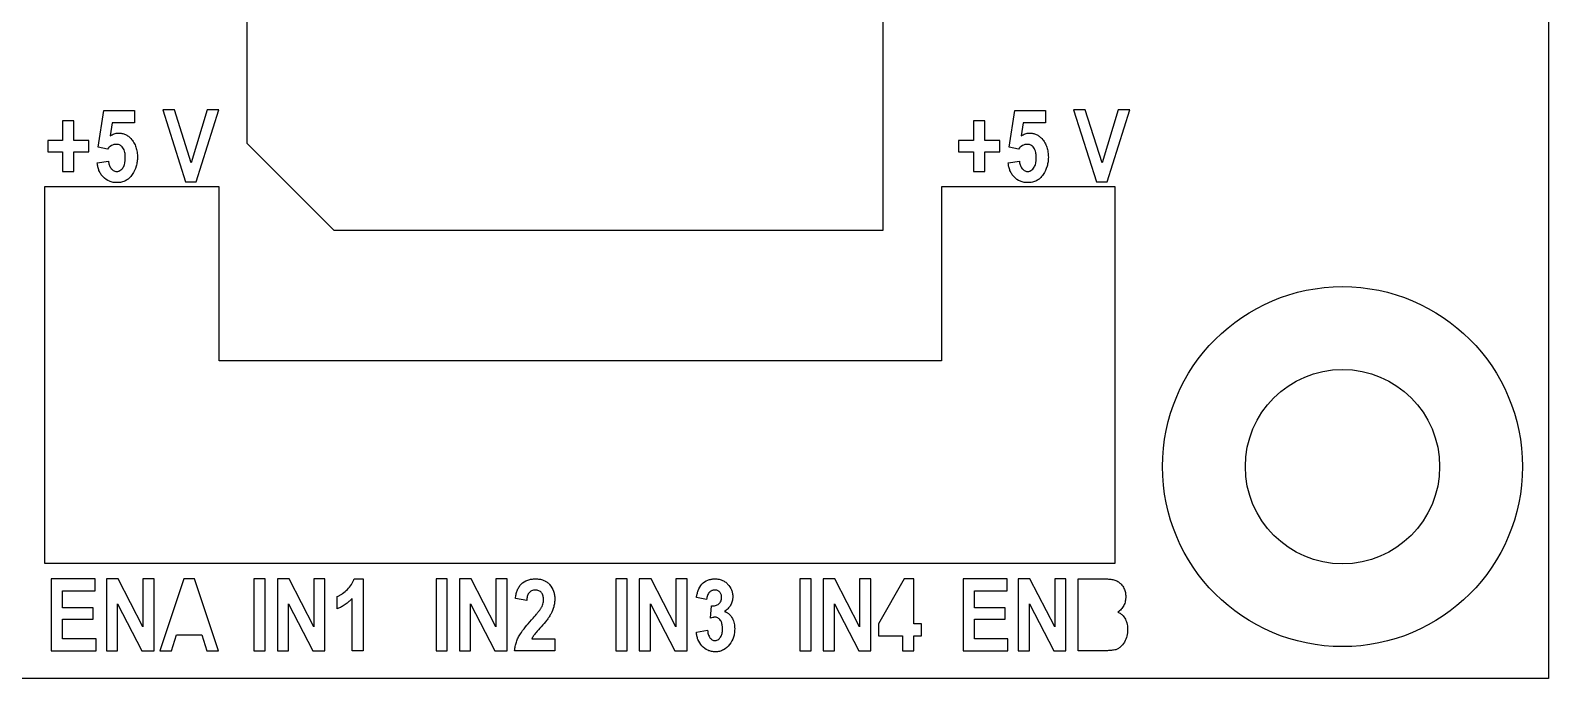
# Model space of a CAD drawing. Header units: millimetres. Extents: x -165 to 165, y -165 to 165.
# Drawn here: x -36.73 to -15.63, y -104.84 to -95.84 of the extents above; entities that cross this region are included whole.
import ezdxf

# ---------------------------------------------------------------- set-up
doc = ezdxf.new("R2010")
doc.units = ezdxf.units.MM
doc.layers.get('0').update_dxf_attribs({"linetype": 'CONTINUOUS'})

msp = doc.modelspace()

# ---------------------------------------------------------------- linework, layer by layer
for p, q in [((-35.785, -97.463), (-35.707, -96.956)), ((-35.707, -96.956), (-35.278, -96.956)), ((-35.278, -96.956), (-35.278, -97.125)), ((-23.128, -97.463), (-23.05, -96.956)), ((-23.05, -96.956), (-22.622, -96.956)), ((-22.622, -96.956), (-22.622, -97.125)), ((-35.588, -97.125), (-35.616, -97.306)), ((-35.278, -97.125), (-35.588, -97.125)), ((-22.932, -97.125), (-22.96, -97.306)), ((-22.622, -97.125), (-22.932, -97.125)), ((-35.798, -97.683), (-35.642, -97.657)), ((-35.655, -97.489), (-35.785, -97.463)), ((-23.141, -97.683), (-22.985, -97.657)), ((-22.999, -97.489), (-23.128, -97.463)), ((-32.229, -103.458), (-32.101, -103.458)), ((-32.101, -103.458), (-32.101, -104.458)), ((-22.17, -104.458), (-22.17, -103.458)), ((-22.17, -103.458), (-21.834, -103.458)), ((-32.464, -103.874), (-32.464, -103.705)), ((-32.256, -104.458), (-32.256, -103.731)), ((-29.831, -103.757), (-29.986, -103.731)), ((-27.331, -103.744), (-27.473, -103.718)), ((-27.279, -104.005), (-27.262, -103.835)), ((-27.473, -104.199), (-27.318, -104.173)), ((-29.76, -104.29), (-29.441, -104.29)), ((-29.441, -104.29), (-29.441, -104.458)), ((-32.101, -104.458), (-32.256, -104.458)), ((-29.441, -104.458), (-29.999, -104.458)), ((-21.89, -104.458), (-22.17, -104.458))]:
    msp.add_line(p, q)
for points in [[(-15.632, -104.844), (-58.632, -104.844), (-58.632, -61.844), (-15.632, -61.844)], [(-24.876, -89.775), (-32.309, -89.775), (-33.718, -91.185), (-33.718, -97.409), (-32.512, -98.616), (-24.876, -98.616)], [(-34.572, -97.943), (-34.422, -97.943), (-34.109, -96.943), (-34.271, -96.943), (-34.492, -97.683), (-34.726, -96.943), (-34.888, -96.943)], [(-21.916, -97.943), (-21.765, -97.943), (-21.453, -96.943), (-21.615, -96.943), (-21.836, -97.683), (-22.07, -96.943), (-22.232, -96.943)], [(-36.278, -97.8), (-36.122, -97.8), (-36.122, -97.528), (-35.914, -97.528), (-35.914, -97.372), (-36.122, -97.372), (-36.122, -97.099), (-36.278, -97.099), (-36.278, -97.372), (-36.486, -97.372), (-36.486, -97.528), (-36.278, -97.528)], [(-23.622, -97.8), (-23.466, -97.8), (-23.466, -97.528), (-23.258, -97.528), (-23.258, -97.372), (-23.466, -97.372), (-23.466, -97.099), (-23.622, -97.099), (-23.622, -97.372), (-23.83, -97.372), (-23.83, -97.528), (-23.622, -97.528)], [(-36.529, -103.241), (-21.655, -103.241), (-21.655, -98.015), (-24.066, -98.015), (-24.066, -100.43), (-34.105, -100.43), (-34.105, -98.015), (-36.529, -98.015)], [(-36.437, -104.458), (-35.813, -104.458), (-35.813, -104.29), (-36.281, -104.29), (-36.281, -104.017), (-35.852, -104.017), (-35.852, -103.861), (-36.281, -103.861), (-36.281, -103.627), (-35.826, -103.627), (-35.826, -103.458), (-36.437, -103.458)], [(-35.671, -104.458), (-35.515, -104.458), (-35.515, -103.806), (-35.177, -104.458), (-35.008, -104.458), (-35.008, -103.458), (-35.164, -103.458), (-35.164, -104.126), (-35.508, -103.458), (-35.671, -103.458)], [(-34.112, -104.458), (-34.448, -103.458), (-34.595, -103.458), (-34.93, -104.458), (-34.767, -104.458), (-34.696, -104.238), (-34.346, -104.238), (-34.275, -104.458)], [(-33.62, -104.458), (-33.464, -104.458), (-33.464, -103.458), (-33.62, -103.458)], [(-33.295, -104.458), (-33.14, -104.458), (-33.14, -103.806), (-32.801, -104.458), (-32.633, -104.458), (-32.633, -103.458), (-32.789, -103.458), (-32.789, -104.126), (-33.133, -103.458), (-33.295, -103.458)], [(-31.09, -104.458), (-30.934, -104.458), (-30.934, -103.458), (-31.09, -103.458)], [(-30.766, -104.458), (-30.61, -104.458), (-30.61, -103.806), (-30.272, -104.458), (-30.103, -104.458), (-30.103, -103.458), (-30.259, -103.458), (-30.259, -104.126), (-30.603, -103.458), (-30.766, -103.458)], [(-28.59, -104.458), (-28.435, -104.458), (-28.435, -103.458), (-28.59, -103.458)], [(-28.266, -104.458), (-28.11, -104.458), (-28.11, -103.806), (-27.772, -104.458), (-27.603, -104.458), (-27.603, -103.458), (-27.759, -103.458), (-27.759, -104.126), (-28.103, -103.458), (-28.266, -103.458)], [(-26.036, -104.458), (-25.88, -104.458), (-25.88, -103.458), (-26.036, -103.458)], [(-25.711, -104.458), (-25.555, -104.458), (-25.555, -103.806), (-25.217, -104.458), (-25.049, -104.458), (-25.049, -103.458), (-25.205, -103.458), (-25.205, -104.126), (-25.548, -103.458), (-25.711, -103.458)], [(-24.607, -104.458), (-24.451, -104.458), (-24.451, -104.251), (-24.347, -104.251), (-24.347, -104.082), (-24.451, -104.082), (-24.451, -103.458), (-24.587, -103.458), (-24.945, -104.082), (-24.945, -104.251), (-24.607, -104.251)], [(-23.767, -104.458), (-23.144, -104.458), (-23.144, -104.29), (-23.611, -104.29), (-23.611, -104.017), (-23.183, -104.017), (-23.183, -103.861), (-23.611, -103.861), (-23.611, -103.627), (-23.157, -103.627), (-23.157, -103.458), (-23.767, -103.458)], [(-23.001, -104.458), (-22.845, -104.458), (-22.845, -103.806), (-22.507, -104.458), (-22.339, -104.458), (-22.339, -103.458), (-22.494, -103.458), (-22.494, -104.126), (-22.838, -103.458), (-23.001, -103.458)]]:
    msp.add_lwpolyline(points, close=True)
for radius in [2.5, 1.35]:
    msp.add_circle((-18.496, -101.9), radius)
for points, knots in [([(-35.532, -97.424), (-35.54, -97.424), (-35.546, -97.424), (-35.55, -97.425), (-35.556, -97.426), (-35.561, -97.427), (-35.568, -97.428), (-35.579, -97.431), (-35.59, -97.436), (-35.601, -97.442), (-35.611, -97.448), (-35.621, -97.455), (-35.63, -97.463), (-35.637, -97.469), (-35.645, -97.477), (-35.655, -97.489)], [0, 0, 0, 0, 0.125, 0.125, 0.125, 0.25, 0.25, 0.25, 0.5, 0.5, 0.5, 0.75, 0.75, 0.75, 0.9999999, 0.9999999, 0.9999999, 0.9999999]), ([(-35.616, -97.306), (-35.605, -97.298), (-35.596, -97.293), (-35.59, -97.29), (-35.581, -97.285), (-35.572, -97.281), (-35.562, -97.278), (-35.552, -97.275), (-35.542, -97.272), (-35.533, -97.271), (-35.526, -97.269), (-35.516, -97.269), (-35.502, -97.268)], [0, 0, 0, 0, 0.25, 0.25, 0.25, 0.5, 0.5, 0.5, 0.75, 0.75, 0.75, 1, 1, 1, 1]), ([(-35.408, -97.606), (-35.408, -97.577), (-35.41, -97.554), (-35.414, -97.536), (-35.42, -97.51), (-35.429, -97.488), (-35.441, -97.471), (-35.453, -97.455), (-35.466, -97.444), (-35.481, -97.436), (-35.487, -97.433), (-35.493, -97.43), (-35.5, -97.428), (-35.506, -97.426), (-35.511, -97.425), (-35.516, -97.425), (-35.52, -97.424), (-35.525, -97.424), (-35.532, -97.424)], [0, 0, 0, 0, 0.285714, 0.285714, 0.285714, 0.571429, 0.571429, 0.571429, 0.785714, 0.785714, 0.785714, 0.871429, 0.871429, 0.871429, 0.935714, 0.935714, 0.935714, 1, 1, 1, 1]), ([(-35.502, -97.268), (-35.492, -97.268), (-35.483, -97.269), (-35.478, -97.269), (-35.47, -97.27), (-35.462, -97.271), (-35.454, -97.273), (-35.437, -97.276), (-35.421, -97.281), (-35.407, -97.287), (-35.393, -97.293), (-35.379, -97.302), (-35.365, -97.312), (-35.358, -97.317), (-35.352, -97.322), (-35.346, -97.327), (-35.342, -97.331), (-35.337, -97.337), (-35.329, -97.345)], [0, 0, 0, 0, 0.125, 0.125, 0.125, 0.25, 0.25, 0.25, 0.5, 0.5, 0.5, 0.75, 0.75, 0.75, 0.875, 0.875, 0.875, 1, 1, 1, 1]), ([(-35.329, -97.345), (-35.319, -97.356), (-35.311, -97.365), (-35.307, -97.371), (-35.3, -97.38), (-35.294, -97.39), (-35.288, -97.401), (-35.276, -97.42), (-35.267, -97.442), (-35.259, -97.465), (-35.253, -97.485), (-35.247, -97.508), (-35.244, -97.533), (-35.242, -97.545), (-35.241, -97.556), (-35.24, -97.568), (-35.24, -97.575), (-35.239, -97.587), (-35.239, -97.602)], [0, 0, 0, 0, 0.125, 0.125, 0.125, 0.25, 0.25, 0.25, 0.5, 0.5, 0.5, 0.75, 0.75, 0.75, 0.875, 0.875, 0.875, 1, 1, 1, 1]), ([(-22.876, -97.424), (-22.884, -97.424), (-22.89, -97.424), (-22.894, -97.425), (-22.899, -97.426), (-22.905, -97.427), (-22.911, -97.428), (-22.923, -97.431), (-22.934, -97.436), (-22.944, -97.442), (-22.955, -97.448), (-22.964, -97.455), (-22.974, -97.463), (-22.98, -97.469), (-22.989, -97.477), (-22.999, -97.489)], [0, 0, 0, 0, 0.125, 0.125, 0.125, 0.25, 0.25, 0.25, 0.5, 0.5, 0.5, 0.75, 0.75, 0.75, 1, 1, 1, 1]), ([(-22.96, -97.306), (-22.948, -97.298), (-22.94, -97.293), (-22.934, -97.29), (-22.925, -97.285), (-22.915, -97.281), (-22.906, -97.278), (-22.896, -97.275), (-22.886, -97.272), (-22.876, -97.271), (-22.87, -97.269), (-22.86, -97.269), (-22.846, -97.268)], [0, 0, 0, 0, 0.25, 0.25, 0.25, 0.5, 0.5, 0.5, 0.75, 0.75, 0.75, 1, 1, 1, 1]), ([(-22.752, -97.606), (-22.752, -97.577), (-22.754, -97.554), (-22.758, -97.536), (-22.763, -97.51), (-22.772, -97.488), (-22.785, -97.471), (-22.796, -97.455), (-22.809, -97.444), (-22.824, -97.436), (-22.83, -97.433), (-22.837, -97.43), (-22.844, -97.428), (-22.85, -97.426), (-22.855, -97.425), (-22.86, -97.425), (-22.863, -97.424), (-22.869, -97.424), (-22.876, -97.424)], [0, 0, 0, 0, 0.285714, 0.285714, 0.285714, 0.571429, 0.571429, 0.571429, 0.785714, 0.785714, 0.785714, 0.871429, 0.871429, 0.871429, 0.935714, 0.935714, 0.935714, 1, 1, 1, 1]), ([(-22.846, -97.268), (-22.835, -97.268), (-22.827, -97.269), (-22.822, -97.269), (-22.814, -97.27), (-22.806, -97.271), (-22.798, -97.273), (-22.78, -97.276), (-22.765, -97.281), (-22.751, -97.287), (-22.737, -97.293), (-22.723, -97.302), (-22.709, -97.312), (-22.702, -97.317), (-22.696, -97.322), (-22.69, -97.327), (-22.686, -97.331), (-22.68, -97.337), (-22.673, -97.345)], [0, 0, 0, 0, 0.125, 0.125, 0.125, 0.25, 0.25, 0.25, 0.5, 0.5, 0.5, 0.75, 0.75, 0.75, 0.875, 0.875, 0.875, 1, 1, 1, 1]), ([(-22.673, -97.345), (-22.662, -97.356), (-22.655, -97.365), (-22.65, -97.371), (-22.644, -97.38), (-22.637, -97.39), (-22.631, -97.401), (-22.62, -97.42), (-22.611, -97.442), (-22.603, -97.465), (-22.596, -97.485), (-22.591, -97.508), (-22.588, -97.533), (-22.586, -97.545), (-22.585, -97.556), (-22.584, -97.568), (-22.583, -97.575), (-22.583, -97.587), (-22.583, -97.602)], [0, 0, 0, 0, 0.125, 0.125, 0.125, 0.25, 0.25, 0.25, 0.5, 0.5, 0.5, 0.75, 0.75, 0.75, 0.875, 0.875, 0.875, 1, 1, 1, 1]), ([(-35.642, -97.657), (-35.64, -97.669), (-35.639, -97.677), (-35.638, -97.682), (-35.637, -97.691), (-35.635, -97.699), (-35.632, -97.707), (-35.627, -97.724), (-35.619, -97.739), (-35.61, -97.752), (-35.6, -97.766), (-35.588, -97.777), (-35.574, -97.786), (-35.566, -97.791), (-35.559, -97.794), (-35.551, -97.797), (-35.545, -97.798), (-35.537, -97.8), (-35.526, -97.8)], [0, 0, 0, 0, 0.125, 0.125, 0.125, 0.25, 0.25, 0.25, 0.5, 0.5, 0.5, 0.75, 0.75, 0.75, 0.875, 0.875, 0.875, 1, 1, 1, 1]), ([(-35.526, -97.8), (-35.519, -97.8), (-35.514, -97.8), (-35.511, -97.799), (-35.505, -97.798), (-35.5, -97.797), (-35.495, -97.795), (-35.486, -97.792), (-35.477, -97.786), (-35.468, -97.779), (-35.459, -97.772), (-35.451, -97.764), (-35.443, -97.753), (-35.438, -97.746), (-35.434, -97.738), (-35.43, -97.73), (-35.421, -97.713), (-35.416, -97.693), (-35.412, -97.669), (-35.41, -97.653), (-35.408, -97.632), (-35.408, -97.606)], [0, 0, 0, 0, 0.0625, 0.0625, 0.0625, 0.125, 0.125, 0.125, 0.25, 0.25, 0.25, 0.392857, 0.392857, 0.392857, 0.5, 0.5, 0.5, 0.75, 0.75, 0.75, 1, 1, 1, 1]), ([(-35.239, -97.602), (-35.239, -97.617), (-35.24, -97.627), (-35.24, -97.634), (-35.241, -97.644), (-35.242, -97.655), (-35.244, -97.666), (-35.247, -97.687), (-35.251, -97.707), (-35.257, -97.727), (-35.269, -97.768), (-35.287, -97.806), (-35.31, -97.842), (-35.325, -97.863), (-35.34, -97.882), (-35.357, -97.897), (-35.371, -97.909), (-35.385, -97.919), (-35.401, -97.928), (-35.42, -97.938), (-35.439, -97.945), (-35.46, -97.95), (-35.47, -97.952), (-35.481, -97.954), (-35.492, -97.954), (-35.499, -97.955), (-35.509, -97.956), (-35.523, -97.956)], [0, 0, 0, 0, 0.0625, 0.0625, 0.0625, 0.125, 0.125, 0.125, 0.25, 0.25, 0.25, 0.5, 0.5, 0.5, 0.642857, 0.642857, 0.642857, 0.75, 0.75, 0.75, 0.875, 0.875, 0.875, 0.9375, 0.9375, 0.9375, 1, 1, 1, 1]), ([(-22.985, -97.657), (-22.984, -97.669), (-22.983, -97.677), (-22.982, -97.682), (-22.98, -97.691), (-22.978, -97.699), (-22.976, -97.707), (-22.97, -97.724), (-22.963, -97.739), (-22.954, -97.752), (-22.944, -97.766), (-22.932, -97.777), (-22.917, -97.786), (-22.91, -97.791), (-22.902, -97.794), (-22.895, -97.797), (-22.889, -97.798), (-22.881, -97.8), (-22.87, -97.8)], [0, 0, 0, 0, 0.125, 0.125, 0.125, 0.25, 0.25, 0.25, 0.5, 0.5, 0.5, 0.75, 0.75, 0.75, 0.875, 0.875, 0.875, 1, 1, 1, 1]), ([(-22.87, -97.8), (-22.863, -97.8), (-22.858, -97.8), (-22.854, -97.799), (-22.849, -97.798), (-22.844, -97.797), (-22.839, -97.795), (-22.83, -97.792), (-22.821, -97.786), (-22.812, -97.779), (-22.803, -97.772), (-22.795, -97.764), (-22.787, -97.753), (-22.782, -97.746), (-22.777, -97.738), (-22.773, -97.73), (-22.765, -97.713), (-22.759, -97.693), (-22.756, -97.669), (-22.753, -97.653), (-22.752, -97.632), (-22.752, -97.606)], [0, 0, 0, 0, 0.0625, 0.0625, 0.0625, 0.125, 0.125, 0.125, 0.25, 0.25, 0.25, 0.392857, 0.392857, 0.392857, 0.5, 0.5, 0.5, 0.75, 0.75, 0.75, 1, 1, 1, 1]), ([(-22.583, -97.602), (-22.583, -97.617), (-22.583, -97.627), (-22.584, -97.634), (-22.585, -97.644), (-22.586, -97.655), (-22.587, -97.666), (-22.59, -97.687), (-22.595, -97.707), (-22.601, -97.727), (-22.613, -97.768), (-22.63, -97.806), (-22.654, -97.842), (-22.668, -97.863), (-22.684, -97.882), (-22.7, -97.897), (-22.714, -97.909), (-22.729, -97.919), (-22.745, -97.928), (-22.763, -97.938), (-22.783, -97.945), (-22.804, -97.95), (-22.814, -97.952), (-22.825, -97.954), (-22.835, -97.954), (-22.842, -97.955), (-22.853, -97.956), (-22.867, -97.956)], [0, 0, 0, 0, 0.0625, 0.0625, 0.0625, 0.125, 0.125, 0.125, 0.25, 0.25, 0.25, 0.5, 0.5, 0.5, 0.642857, 0.642857, 0.642857, 0.75, 0.75, 0.75, 0.875, 0.875, 0.875, 0.9375, 0.9375, 0.9375, 1, 1, 1, 1]), ([(-35.523, -97.956), (-35.535, -97.956), (-35.544, -97.956), (-35.55, -97.955), (-35.558, -97.955), (-35.567, -97.953), (-35.576, -97.952), (-35.595, -97.948), (-35.612, -97.944), (-35.628, -97.937), (-35.661, -97.924), (-35.691, -97.904), (-35.716, -97.877), (-35.728, -97.865), (-35.739, -97.85), (-35.749, -97.835), (-35.757, -97.821), (-35.765, -97.805), (-35.773, -97.787), (-35.778, -97.773), (-35.784, -97.756), (-35.788, -97.736), (-35.792, -97.722), (-35.795, -97.705), (-35.798, -97.683)], [0, 0, 0, 0, 0.0625, 0.0625, 0.0625, 0.125, 0.125, 0.125, 0.25, 0.25, 0.25, 0.5, 0.5, 0.5, 0.625, 0.625, 0.625, 0.75, 0.75, 0.75, 0.875, 0.875, 0.875, 1, 1, 1, 1]), ([(-22.867, -97.956), (-22.879, -97.956), (-22.888, -97.956), (-22.894, -97.955), (-22.902, -97.955), (-22.911, -97.953), (-22.92, -97.952), (-22.939, -97.948), (-22.956, -97.944), (-22.972, -97.937), (-23.005, -97.924), (-23.034, -97.904), (-23.06, -97.877), (-23.072, -97.865), (-23.083, -97.85), (-23.092, -97.835), (-23.101, -97.821), (-23.109, -97.805), (-23.116, -97.787), (-23.122, -97.773), (-23.127, -97.756), (-23.132, -97.736), (-23.135, -97.722), (-23.138, -97.705), (-23.141, -97.683)], [0, 0, 0, 0, 0.0625, 0.0625, 0.0625, 0.125, 0.125, 0.125, 0.25, 0.25, 0.25, 0.5, 0.5, 0.5, 0.625, 0.625, 0.625, 0.75, 0.75, 0.75, 0.875, 0.875, 0.875, 1, 1, 1, 1]), ([(-32.464, -103.705), (-32.447, -103.697), (-32.433, -103.691), (-32.425, -103.686), (-32.413, -103.679), (-32.4, -103.672), (-32.388, -103.663), (-32.364, -103.646), (-32.342, -103.627), (-32.321, -103.606), (-32.299, -103.584), (-32.28, -103.562), (-32.265, -103.538), (-32.258, -103.526), (-32.251, -103.513), (-32.244, -103.499), (-32.239, -103.488), (-32.234, -103.475), (-32.229, -103.458)], [0, 0, 0, 0, 0.125, 0.125, 0.125, 0.25, 0.25, 0.25, 0.5, 0.5, 0.5, 0.75, 0.75, 0.75, 0.875, 0.875, 0.875, 1, 1, 1, 1]), ([(-29.986, -103.731), (-29.984, -103.709), (-29.981, -103.691), (-29.978, -103.677), (-29.974, -103.657), (-29.969, -103.64), (-29.963, -103.624), (-29.957, -103.606), (-29.949, -103.59), (-29.94, -103.575), (-29.93, -103.558), (-29.919, -103.543), (-29.907, -103.531), (-29.881, -103.506), (-29.851, -103.487), (-29.815, -103.475), (-29.798, -103.469), (-29.78, -103.465), (-29.762, -103.462), (-29.748, -103.46), (-29.73, -103.459), (-29.707, -103.458)], [0, 0, 0, 0, 0.125, 0.125, 0.125, 0.25, 0.25, 0.25, 0.375, 0.375, 0.375, 0.5, 0.5, 0.5, 0.75, 0.75, 0.75, 0.875, 0.875, 0.875, 1, 1, 1, 1]), ([(-29.707, -103.458), (-29.695, -103.459), (-29.686, -103.459), (-29.68, -103.459), (-29.671, -103.46), (-29.662, -103.461), (-29.653, -103.462), (-29.633, -103.465), (-29.616, -103.47), (-29.601, -103.476), (-29.586, -103.481), (-29.574, -103.487), (-29.564, -103.493), (-29.558, -103.497), (-29.552, -103.501), (-29.547, -103.505), (-29.534, -103.515), (-29.523, -103.525), (-29.513, -103.537), (-29.489, -103.566), (-29.471, -103.597), (-29.459, -103.63), (-29.453, -103.647), (-29.448, -103.664), (-29.445, -103.682), (-29.444, -103.692), (-29.443, -103.701), (-29.442, -103.709), (-29.441, -103.715), (-29.441, -103.724), (-29.441, -103.736)], [0, 0, 0, 0, 0.0625, 0.0625, 0.0625, 0.125, 0.125, 0.125, 0.25, 0.25, 0.25, 0.345238, 0.345238, 0.345238, 0.392857, 0.392857, 0.392857, 0.5, 0.5, 0.5, 0.75, 0.75, 0.75, 0.875, 0.875, 0.875, 0.9375, 0.9375, 0.9375, 1, 1, 1, 1]), ([(-27.473, -103.718), (-27.469, -103.697), (-27.466, -103.68), (-27.463, -103.669), (-27.459, -103.652), (-27.454, -103.636), (-27.448, -103.62), (-27.435, -103.585), (-27.418, -103.556), (-27.397, -103.533), (-27.374, -103.508), (-27.347, -103.489), (-27.314, -103.476), (-27.299, -103.47), (-27.283, -103.466), (-27.266, -103.462), (-27.253, -103.46), (-27.236, -103.459), (-27.215, -103.458)], [0, 0, 0, 0, 0.125, 0.125, 0.125, 0.25, 0.25, 0.25, 0.5, 0.5, 0.5, 0.75, 0.75, 0.75, 0.875, 0.875, 0.875, 1, 1, 1, 1]), ([(-27.215, -103.458), (-27.195, -103.459), (-27.179, -103.46), (-27.167, -103.462), (-27.15, -103.465), (-27.134, -103.469), (-27.119, -103.475), (-27.105, -103.481), (-27.09, -103.488), (-27.076, -103.498), (-27.062, -103.508), (-27.05, -103.518), (-27.039, -103.53), (-27.016, -103.556), (-26.998, -103.583), (-26.986, -103.612), (-26.98, -103.627), (-26.975, -103.642), (-26.972, -103.659), (-26.97, -103.667), (-26.969, -103.675), (-26.968, -103.683), (-26.968, -103.688), (-26.967, -103.696), (-26.967, -103.707)], [0, 0, 0, 0, 0.125, 0.125, 0.125, 0.25, 0.25, 0.25, 0.375, 0.375, 0.375, 0.5, 0.5, 0.5, 0.75, 0.75, 0.75, 0.875, 0.875, 0.875, 0.9375, 0.9375, 0.9375, 1, 1, 1, 1]), ([(-21.834, -103.458), (-21.807, -103.459), (-21.787, -103.459), (-21.775, -103.46), (-21.757, -103.46), (-21.737, -103.462), (-21.716, -103.464), (-21.695, -103.467), (-21.675, -103.471), (-21.659, -103.476), (-21.64, -103.482), (-21.622, -103.49), (-21.606, -103.502), (-21.594, -103.511), (-21.582, -103.521), (-21.571, -103.534), (-21.556, -103.551), (-21.543, -103.57), (-21.532, -103.592), (-21.524, -103.61), (-21.517, -103.628), (-21.513, -103.648), (-21.511, -103.657), (-21.51, -103.667), (-21.509, -103.677), (-21.508, -103.683), (-21.508, -103.693), (-21.507, -103.706)], [0, 0, 0, 0, 0.125, 0.125, 0.125, 0.25, 0.25, 0.25, 0.375, 0.375, 0.375, 0.5, 0.5, 0.5, 0.6, 0.6, 0.6, 0.75, 0.75, 0.75, 0.875, 0.875, 0.875, 0.9375, 0.9375, 0.9375, 1, 1, 1, 1]), ([(-32.256, -103.731), (-32.274, -103.75), (-32.289, -103.764), (-32.302, -103.775), (-32.318, -103.789), (-32.334, -103.802), (-32.352, -103.815), (-32.37, -103.827), (-32.388, -103.838), (-32.406, -103.848), (-32.422, -103.856), (-32.441, -103.864), (-32.464, -103.874)], [0, 0, 0, 0, 0.25, 0.25, 0.25, 0.5, 0.5, 0.5, 0.75, 0.75, 0.75, 1, 1, 1, 1]), ([(-29.71, -103.614), (-29.722, -103.615), (-29.731, -103.615), (-29.737, -103.616), (-29.745, -103.618), (-29.754, -103.62), (-29.762, -103.624), (-29.778, -103.631), (-29.791, -103.642), (-29.802, -103.657), (-29.811, -103.67), (-29.818, -103.686), (-29.823, -103.705), (-29.825, -103.713), (-29.827, -103.722), (-29.828, -103.731), (-29.829, -103.737), (-29.829, -103.745), (-29.831, -103.757)], [0, 0, 0, 0, 0.125, 0.125, 0.125, 0.25, 0.25, 0.25, 0.5, 0.5, 0.5, 0.75, 0.75, 0.75, 0.875, 0.875, 0.875, 1, 1, 1, 1]), ([(-29.597, -103.746), (-29.597, -103.735), (-29.598, -103.727), (-29.598, -103.722), (-29.599, -103.713), (-29.6, -103.705), (-29.602, -103.697), (-29.607, -103.68), (-29.614, -103.665), (-29.623, -103.653), (-29.634, -103.64), (-29.647, -103.63), (-29.662, -103.623), (-29.67, -103.62), (-29.678, -103.618), (-29.686, -103.616), (-29.691, -103.615), (-29.699, -103.615), (-29.71, -103.614)], [0, 0, 0, 0, 0.125, 0.125, 0.125, 0.25, 0.25, 0.25, 0.5, 0.5, 0.5, 0.75, 0.75, 0.75, 0.875, 0.875, 0.875, 1, 1, 1, 1]), ([(-29.633, -103.868), (-29.626, -103.856), (-29.621, -103.846), (-29.618, -103.84), (-29.614, -103.83), (-29.61, -103.82), (-29.607, -103.81), (-29.603, -103.799), (-29.601, -103.788), (-29.599, -103.778), (-29.598, -103.771), (-29.597, -103.761), (-29.597, -103.746)], [0, 0, 0, 0, 0.25, 0.25, 0.25, 0.5, 0.5, 0.5, 0.75, 0.75, 0.75, 1, 1, 1, 1]), ([(-29.441, -103.736), (-29.441, -103.749), (-29.441, -103.758), (-29.442, -103.764), (-29.442, -103.772), (-29.443, -103.782), (-29.444, -103.791), (-29.447, -103.811), (-29.45, -103.829), (-29.455, -103.845), (-29.464, -103.88), (-29.478, -103.914), (-29.496, -103.947), (-29.505, -103.965), (-29.515, -103.98), (-29.524, -103.995), (-29.533, -104.007), (-29.544, -104.022), (-29.557, -104.039), (-29.574, -104.061), (-29.598, -104.088), (-29.629, -104.123)], [0, 0, 0, 0, 0.0625, 0.0625, 0.0625, 0.125, 0.125, 0.125, 0.25, 0.25, 0.25, 0.5, 0.5, 0.5, 0.625, 0.625, 0.625, 0.75, 0.75, 0.75, 1, 1, 1, 1]), ([(-27.22, -103.614), (-27.228, -103.615), (-27.234, -103.615), (-27.239, -103.616), (-27.245, -103.617), (-27.251, -103.619), (-27.257, -103.621), (-27.268, -103.626), (-27.279, -103.633), (-27.288, -103.642), (-27.302, -103.654), (-27.312, -103.67), (-27.319, -103.689), (-27.322, -103.698), (-27.325, -103.707), (-27.327, -103.716), (-27.328, -103.722), (-27.329, -103.732), (-27.331, -103.744)], [0, 0, 0, 0, 0.1, 0.1, 0.1, 0.2, 0.2, 0.2, 0.4, 0.4, 0.4, 0.7, 0.7, 0.7, 0.85, 0.85, 0.85, 1, 1, 1, 1]), ([(-27.123, -103.716), (-27.123, -103.707), (-27.124, -103.701), (-27.124, -103.696), (-27.125, -103.69), (-27.126, -103.683), (-27.128, -103.677), (-27.133, -103.664), (-27.139, -103.653), (-27.148, -103.643), (-27.158, -103.633), (-27.169, -103.626), (-27.181, -103.621), (-27.187, -103.618), (-27.194, -103.617), (-27.2, -103.616), (-27.204, -103.615), (-27.211, -103.615), (-27.22, -103.614)], [0, 0, 0, 0, 0.125, 0.125, 0.125, 0.25, 0.25, 0.25, 0.5, 0.5, 0.5, 0.75, 0.75, 0.75, 0.875, 0.875, 0.875, 1, 1, 1, 1]), ([(-27.16, -103.805), (-27.152, -103.797), (-27.146, -103.791), (-27.143, -103.787), (-27.138, -103.78), (-27.134, -103.773), (-27.131, -103.765), (-27.128, -103.757), (-27.126, -103.749), (-27.125, -103.741), (-27.124, -103.735), (-27.123, -103.727), (-27.123, -103.716)], [0, 0, 0, 0, 0.25, 0.25, 0.25, 0.5, 0.5, 0.5, 0.75, 0.75, 0.75, 1, 1, 1, 1]), ([(-26.967, -103.707), (-26.967, -103.721), (-26.968, -103.731), (-26.969, -103.738), (-26.97, -103.748), (-26.972, -103.758), (-26.974, -103.768), (-26.98, -103.788), (-26.987, -103.807), (-26.998, -103.825), (-27.008, -103.841), (-27.02, -103.857), (-27.036, -103.873), (-27.044, -103.881), (-27.051, -103.888), (-27.059, -103.894), (-27.064, -103.898), (-27.073, -103.904), (-27.084, -103.911)], [0, 0, 0, 0, 0.125, 0.125, 0.125, 0.25, 0.25, 0.25, 0.5, 0.5, 0.5, 0.75, 0.75, 0.75, 0.875, 0.875, 0.875, 1, 1, 1, 1]), ([(-21.507, -103.706), (-21.508, -103.72), (-21.508, -103.731), (-21.509, -103.738), (-21.51, -103.748), (-21.512, -103.759), (-21.514, -103.769), (-21.518, -103.789), (-21.525, -103.809), (-21.535, -103.828), (-21.545, -103.848), (-21.556, -103.865), (-21.57, -103.88), (-21.578, -103.889), (-21.585, -103.896), (-21.593, -103.902), (-21.598, -103.907), (-21.607, -103.913), (-21.619, -103.92)], [0, 0, 0, 0, 0.125, 0.125, 0.125, 0.25, 0.25, 0.25, 0.5, 0.5, 0.5, 0.75, 0.75, 0.75, 0.875, 0.875, 0.875, 1, 1, 1, 1]), ([(-29.764, -104.028), (-29.734, -103.995), (-29.712, -103.969), (-29.696, -103.95), (-29.688, -103.941), (-29.679, -103.93), (-29.669, -103.918), (-29.664, -103.911), (-29.659, -103.905), (-29.654, -103.899), (-29.646, -103.889), (-29.639, -103.878), (-29.633, -103.868)], [0, 0, 0, 0, 0.5, 0.5, 0.5, 0.7, 0.7, 0.7, 0.82, 0.82, 0.82, 1, 1, 1, 1]), ([(-27.212, -103.991), (-27.22, -103.991), (-27.225, -103.991), (-27.229, -103.992), (-27.233, -103.993), (-27.239, -103.994), (-27.246, -103.995), (-27.255, -103.997), (-27.266, -104.001), (-27.279, -104.005)], [0, 0, 0, 0, 0.25, 0.25, 0.25, 0.5, 0.5, 0.5, 1, 1, 1, 1]), ([(-27.262, -103.835), (-27.25, -103.835), (-27.24, -103.834), (-27.235, -103.834), (-27.226, -103.833), (-27.217, -103.831), (-27.208, -103.829), (-27.198, -103.827), (-27.19, -103.823), (-27.182, -103.82), (-27.177, -103.817), (-27.169, -103.812), (-27.16, -103.805)], [0, 0, 0, 0, 0.25, 0.25, 0.25, 0.5, 0.5, 0.5, 0.75, 0.75, 0.75, 1, 1, 1, 1]), ([(-27.11, -104.148), (-27.11, -104.136), (-27.11, -104.127), (-27.111, -104.122), (-27.112, -104.113), (-27.113, -104.104), (-27.114, -104.096), (-27.118, -104.077), (-27.123, -104.061), (-27.131, -104.047), (-27.14, -104.03), (-27.151, -104.017), (-27.164, -104.007), (-27.171, -104.002), (-27.179, -103.998), (-27.187, -103.995), (-27.192, -103.993), (-27.201, -103.992), (-27.212, -103.991)], [0, 0, 0, 0, 0.125, 0.125, 0.125, 0.25, 0.25, 0.25, 0.5, 0.5, 0.5, 0.75, 0.75, 0.75, 0.875, 0.875, 0.875, 1, 1, 1, 1]), ([(-27.084, -103.911), (-27.076, -103.914), (-27.07, -103.916), (-27.066, -103.918), (-27.061, -103.92), (-27.055, -103.923), (-27.049, -103.926), (-27.039, -103.932), (-27.029, -103.939), (-27.019, -103.948), (-27.001, -103.963), (-26.986, -103.983), (-26.973, -104.007), (-26.967, -104.017), (-26.962, -104.029), (-26.958, -104.041), (-26.954, -104.054), (-26.95, -104.066), (-26.948, -104.077), (-26.945, -104.091), (-26.944, -104.103), (-26.943, -104.114), (-26.942, -104.123), (-26.941, -104.136), (-26.941, -104.152)], [0, 0, 0, 0, 0.0625, 0.0625, 0.0625, 0.125, 0.125, 0.125, 0.25, 0.25, 0.25, 0.5, 0.5, 0.5, 0.625, 0.625, 0.625, 0.75, 0.75, 0.75, 0.875, 0.875, 0.875, 1, 1, 1, 1]), ([(-21.619, -103.92), (-21.604, -103.927), (-21.593, -103.933), (-21.586, -103.937), (-21.575, -103.944), (-21.566, -103.951), (-21.556, -103.96), (-21.539, -103.977), (-21.524, -103.997), (-21.512, -104.02), (-21.502, -104.041), (-21.494, -104.064), (-21.488, -104.09), (-21.486, -104.103), (-21.484, -104.115), (-21.483, -104.127), (-21.482, -104.136), (-21.482, -104.148), (-21.481, -104.165)], [0, 0, 0, 0, 0.125, 0.125, 0.125, 0.25, 0.25, 0.25, 0.5, 0.5, 0.5, 0.75, 0.75, 0.75, 0.875, 0.875, 0.875, 1, 1, 1, 1]), ([(-29.999, -104.458), (-29.996, -104.431), (-29.993, -104.411), (-29.99, -104.396), (-29.986, -104.377), (-29.98, -104.357), (-29.973, -104.336), (-29.967, -104.316), (-29.959, -104.297), (-29.95, -104.278), (-29.941, -104.261), (-29.931, -104.243), (-29.919, -104.224), (-29.902, -104.196), (-29.877, -104.162), (-29.845, -104.123), (-29.826, -104.098), (-29.798, -104.067), (-29.764, -104.028)], [0, 0, 0, 0, 0.125, 0.125, 0.125, 0.25, 0.25, 0.25, 0.375, 0.375, 0.375, 0.5, 0.5, 0.5, 0.75, 0.75, 0.75, 1, 1, 1, 1]), ([(-29.629, -104.123), (-29.657, -104.154), (-29.68, -104.18), (-29.699, -104.202), (-29.714, -104.219), (-29.725, -104.233), (-29.733, -104.244), (-29.738, -104.251), (-29.743, -104.258), (-29.747, -104.266), (-29.75, -104.271), (-29.754, -104.279), (-29.76, -104.29)], [0, 0, 0, 0, 0.5, 0.5, 0.5, 0.75, 0.75, 0.75, 0.875, 0.875, 0.875, 0.9999999, 0.9999999, 0.9999999, 0.9999999]), ([(-27.21, -104.471), (-27.222, -104.471), (-27.231, -104.471), (-27.236, -104.47), (-27.245, -104.469), (-27.254, -104.468), (-27.262, -104.466), (-27.28, -104.463), (-27.297, -104.458), (-27.312, -104.451), (-27.344, -104.437), (-27.372, -104.417), (-27.397, -104.39), (-27.419, -104.365), (-27.437, -104.335), (-27.451, -104.301), (-27.457, -104.286), (-27.462, -104.269), (-27.466, -104.25), (-27.469, -104.237), (-27.471, -104.22), (-27.473, -104.199)], [0, 0, 0, 0, 0.0625, 0.0625, 0.0625, 0.125, 0.125, 0.125, 0.25, 0.25, 0.25, 0.5, 0.5, 0.5, 0.75, 0.75, 0.75, 0.875, 0.875, 0.875, 1, 1, 1, 1]), ([(-27.318, -104.173), (-27.316, -104.185), (-27.315, -104.194), (-27.314, -104.2), (-27.313, -104.21), (-27.311, -104.219), (-27.308, -104.227), (-27.302, -104.247), (-27.294, -104.264), (-27.284, -104.277), (-27.275, -104.289), (-27.265, -104.298), (-27.253, -104.305), (-27.247, -104.309), (-27.24, -104.311), (-27.234, -104.313), (-27.229, -104.314), (-27.223, -104.315), (-27.213, -104.315)], [0, 0, 0, 0, 0.142857, 0.142857, 0.142857, 0.285714, 0.285714, 0.285714, 0.571429, 0.571429, 0.571429, 0.785714, 0.785714, 0.785714, 0.892857, 0.892857, 0.892857, 1, 1, 1, 1]), ([(-27.213, -104.315), (-27.201, -104.315), (-27.193, -104.313), (-27.187, -104.311), (-27.178, -104.308), (-27.171, -104.303), (-27.163, -104.297), (-27.15, -104.286), (-27.139, -104.272), (-27.13, -104.254), (-27.123, -104.239), (-27.117, -104.222), (-27.114, -104.202), (-27.113, -104.193), (-27.111, -104.184), (-27.111, -104.175), (-27.11, -104.169), (-27.11, -104.16), (-27.11, -104.148)], [0, 0, 0, 0, 0.125, 0.125, 0.125, 0.25, 0.25, 0.25, 0.5, 0.5, 0.5, 0.75, 0.75, 0.75, 0.875, 0.875, 0.875, 1, 1, 1, 1]), ([(-26.941, -104.152), (-26.941, -104.165), (-26.942, -104.174), (-26.942, -104.181), (-26.942, -104.19), (-26.943, -104.2), (-26.945, -104.21), (-26.948, -104.231), (-26.952, -104.25), (-26.957, -104.266), (-26.969, -104.305), (-26.987, -104.339), (-27.011, -104.369), (-27.037, -104.402), (-27.066, -104.427), (-27.098, -104.444), (-27.116, -104.453), (-27.134, -104.46), (-27.153, -104.465), (-27.162, -104.467), (-27.172, -104.469), (-27.181, -104.47), (-27.188, -104.47), (-27.197, -104.471), (-27.21, -104.471)], [0, 0, 0, 0, 0.0625, 0.0625, 0.0625, 0.125, 0.125, 0.125, 0.25, 0.25, 0.25, 0.5, 0.5, 0.5, 0.75, 0.75, 0.75, 0.875, 0.875, 0.875, 0.9375, 0.9375, 0.9375, 1, 1, 1, 1]), ([(-21.481, -104.165), (-21.482, -104.184), (-21.482, -104.198), (-21.484, -104.209), (-21.485, -104.223), (-21.488, -104.238), (-21.491, -104.253), (-21.498, -104.283), (-21.509, -104.31), (-21.524, -104.336), (-21.541, -104.363), (-21.559, -104.386), (-21.58, -104.404), (-21.592, -104.415), (-21.604, -104.423), (-21.617, -104.43), (-21.623, -104.433), (-21.63, -104.437), (-21.637, -104.439), (-21.642, -104.441), (-21.649, -104.443), (-21.658, -104.446)], [0, 0, 0, 0, 0.125, 0.125, 0.125, 0.25, 0.25, 0.25, 0.5, 0.5, 0.5, 0.75, 0.75, 0.75, 0.875, 0.875, 0.875, 0.9375, 0.9375, 0.9375, 1, 1, 1, 1]), ([(-21.658, -104.446), (-21.671, -104.449), (-21.682, -104.45), (-21.691, -104.451), (-21.698, -104.452), (-21.709, -104.453), (-21.724, -104.454), (-21.737, -104.455), (-21.754, -104.456), (-21.774, -104.457), (-21.808, -104.458), (-21.847, -104.458), (-21.89, -104.458)], [0, 0, 0, 0, 0.142857, 0.142857, 0.142857, 0.285714, 0.285714, 0.285714, 0.5, 0.5, 0.5, 1, 1, 1, 1])]:
    msp.add_open_spline(points, degree=3, knots=knots)

doc.saveas('drawing.dxf')
